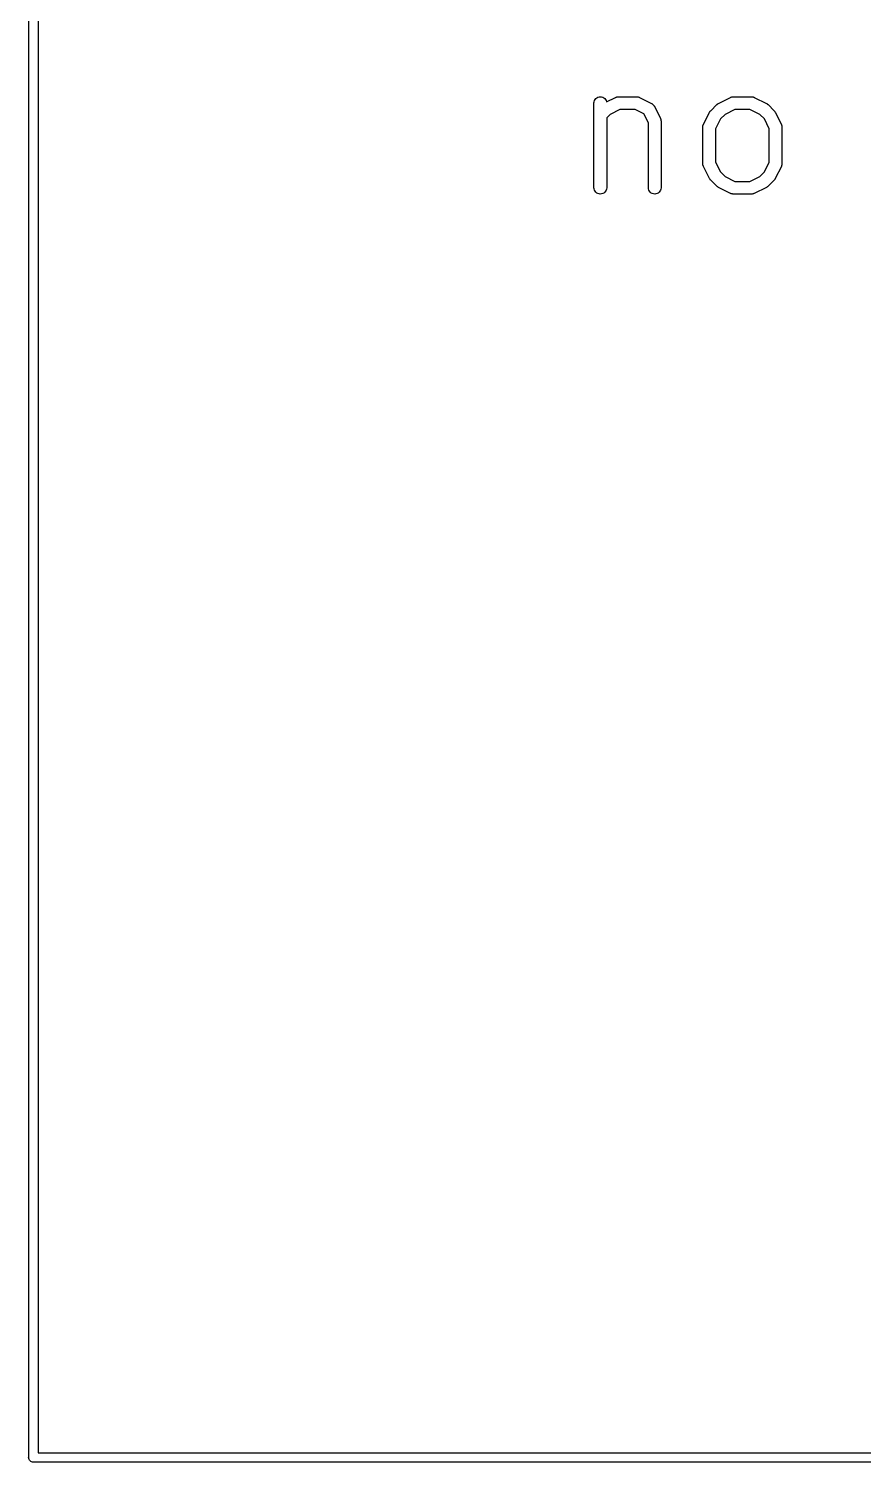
# Model space of a CAD drawing. Extents: x 1 to 169, y -122 to 5.
# Drawn here: x 99.92 to 113.07, y -40.08 to -17.5 of the extents above; entities that cross this region are included whole.
import ezdxf

# ---------------------------------------------------------------- set-up
doc = ezdxf.new("R2010")
doc.units = 0
doc.header["$MEASUREMENT"] = 0
doc.layers.add('BLACK', color=7, linetype='CONTINUOUS')

msp = doc.modelspace()

# ---------------------------------------------------------------- linework, layer by layer
at = {"layer": 'BLACK', "linetype": 'CONTINUOUS'}
for p, q in [((99.925, -39.9963), (99.925, 4.99632)), ((100.075, 4.925), (100.075, -39.925)), ((108.829, -18.67), (108.831, -18.6506)), ((108.829, -18.6714), (108.829, -18.67)), ((108.829, -20.0048), (108.829, -18.6714)), ((108.831, -18.6506), (108.837, -18.632)), ((108.837, -18.632), (108.846, -18.6149)), ((108.846, -18.6149), (108.859, -18.6)), ((108.859, -18.6), (108.874, -18.5878)), ((108.874, -18.5878), (108.891, -18.5787)), ((108.891, -18.5787), (108.91, -18.5732)), ((108.91, -18.5732), (108.929, -18.5714)), ((108.929, -18.5714), (108.949, -18.5735)), ((108.949, -18.5735), (108.967, -18.5792)), ((108.967, -18.5792), (108.984, -18.5885)), ((108.984, -18.5885), (109, -18.601)), ((109, -18.601), (109.012, -18.6161)), ((109.012, -18.6161), (109.021, -18.6333)), ((109.021, -18.6333), (109.027, -18.652)), ((109.027, -18.6534), (109.17, -18.582)), ((109.027, -18.652), (109.027, -18.6534)), ((109.17, -18.582), (109.171, -18.5814)), ((109.171, -18.5814), (109.174, -18.5804)), ((109.174, -18.5804), (109.176, -18.579)), ((109.176, -18.579), (109.183, -18.577)), ((109.183, -18.577), (109.189, -18.5746)), ((109.189, -18.5746), (109.192, -18.5742)), ((109.192, -18.5742), (109.195, -18.5733)), ((109.195, -18.5733), (109.202, -18.5727)), ((109.202, -18.5727), (109.208, -18.5716)), ((109.208, -18.5716), (109.211, -18.5717)), ((109.211, -18.5717), (109.214, -18.5714)), ((109.214, -18.5714), (109.5, -18.5714)), ((109.5, -18.5714), (109.501, -18.5714)), ((109.501, -18.5714), (109.504, -18.5718)), ((109.504, -18.5718), (109.507, -18.5717)), ((109.507, -18.5717), (109.514, -18.5729)), ((109.514, -18.5729), (109.521, -18.5736)), ((109.521, -18.5736), (109.524, -18.5745)), ((109.524, -18.5745), (109.526, -18.575)), ((109.526, -18.575), (109.533, -18.5774)), ((109.533, -18.5774), (109.539, -18.5795)), ((109.539, -18.5795), (109.542, -18.5809)), ((109.542, -18.5809), (109.545, -18.582)), ((109.545, -18.582), (109.735, -18.6772)), ((109.735, -18.6772), (109.736, -18.6779)), ((109.736, -18.6779), (109.738, -18.679)), ((109.738, -18.679), (109.74, -18.6799)), ((109.74, -18.6799), (109.746, -18.6843)), ((109.746, -18.6843), (109.753, -18.6885)), ((109.753, -18.6885), (109.754, -18.69)), ((109.754, -18.69), (109.756, -18.6912)), ((109.756, -18.6912), (109.761, -18.6968)), ((109.761, -18.6968), (109.767, -18.7021)), ((109.767, -18.7021), (109.768, -18.7039)), ((109.768, -18.7039), (109.77, -18.7054)), ((109.77, -18.7054), (109.774, -18.7119)), ((109.774, -18.7119), (109.778, -18.7181)), ((109.778, -18.7181), (109.779, -18.7201)), ((109.779, -18.7201), (109.78, -18.7219)), ((109.78, -18.7219), (109.875, -18.9124)), ((110.667, -18.7912), (110.763, -18.696)), ((110.763, -18.696), (110.764, -18.695)), ((110.764, -18.695), (110.768, -18.6915)), ((110.768, -18.6915), (110.772, -18.6876)), ((110.772, -18.6876), (110.776, -18.6854)), ((110.776, -18.6854), (110.779, -18.6828)), ((110.779, -18.6828), (110.784, -18.6802)), ((110.784, -18.6802), (110.789, -18.6772)), ((110.789, -18.6772), (110.979, -18.582)), ((110.979, -18.582), (110.98, -18.5814)), ((110.98, -18.5814), (110.983, -18.5804)), ((110.983, -18.5804), (110.986, -18.579)), ((110.986, -18.579), (110.992, -18.577)), ((110.992, -18.577), (110.999, -18.5746)), ((110.999, -18.5746), (111.002, -18.5742)), ((111.002, -18.5742), (111.004, -18.5733)), ((111.004, -18.5733), (111.011, -18.5727)), ((111.011, -18.5727), (111.018, -18.5716)), ((111.018, -18.5716), (111.021, -18.5717)), ((111.021, -18.5717), (111.024, -18.5714)), ((111.024, -18.5714), (111.31, -18.5714)), ((111.31, -18.5714), (111.311, -18.5714)), ((111.311, -18.5714), (111.314, -18.5718)), ((111.314, -18.5718), (111.317, -18.5717)), ((111.317, -18.5717), (111.324, -18.5729)), ((111.324, -18.5729), (111.33, -18.5736)), ((111.33, -18.5736), (111.333, -18.5745)), ((111.333, -18.5745), (111.336, -18.575)), ((111.336, -18.575), (111.342, -18.5774)), ((111.342, -18.5774), (111.349, -18.5795)), ((111.349, -18.5795), (111.351, -18.5809)), ((111.351, -18.5809), (111.354, -18.582)), ((111.354, -18.582), (111.545, -18.6772)), ((111.545, -18.6772), (111.546, -18.6779)), ((111.546, -18.6779), (111.551, -18.6809)), ((111.551, -18.6809), (111.556, -18.6836)), ((111.556, -18.6836), (111.559, -18.6862)), ((111.559, -18.6862), (111.562, -18.6885)), ((111.562, -18.6885), (111.566, -18.6924)), ((111.566, -18.6924), (111.571, -18.696)), ((111.571, -18.696), (111.666, -18.7912)), ((109.083, -18.8489), (109.029, -18.9033)), ((109.029, -18.9033), (109.029, -20.0048)), ((109.238, -18.7714), (109.083, -18.8489)), ((109.476, -18.7714), (109.238, -18.7714)), ((109.616, -18.8412), (109.476, -18.7714)), ((109.686, -18.9808), (109.616, -18.8412)), ((109.875, -18.9124), (109.876, -18.9137)), ((109.876, -18.9137), (109.877, -18.9164)), ((109.877, -18.9164), (109.878, -18.919)), ((109.878, -18.919), (109.88, -18.9256)), ((109.88, -18.9256), (109.883, -18.932)), ((109.883, -18.932), (109.883, -18.9349)), ((109.883, -18.9349), (109.884, -18.9377)), ((109.884, -18.9377), (109.884, -18.9445)), ((109.884, -18.9445), (109.886, -18.9513)), ((109.886, -18.9513), (109.885, -18.9542)), ((109.885, -18.9542), (109.886, -18.9571)), ((109.886, -18.9571), (109.886, -20.0048)), ((110.553, -19.0077), (110.649, -18.8172)), ((110.649, -18.8159), (110.652, -18.8112)), ((110.649, -18.8172), (110.649, -18.8159)), ((110.652, -18.8112), (110.655, -18.8063)), ((110.655, -18.8063), (110.658, -18.8031)), ((110.658, -18.8031), (110.66, -18.7996)), ((110.66, -18.7996), (110.664, -18.7955)), ((110.664, -18.7955), (110.667, -18.7912)), ((110.82, -18.9211), (110.743, -19.076)), ((110.893, -18.8489), (110.82, -18.9211)), ((111.047, -18.7714), (110.893, -18.8489)), ((111.286, -18.7714), (111.047, -18.7714)), ((111.441, -18.8489), (111.286, -18.7714)), ((111.513, -18.9211), (111.441, -18.8489)), ((111.59, -19.076), (111.513, -18.9211)), ((111.666, -18.7912), (111.667, -18.7922)), ((111.667, -18.7922), (111.67, -18.7966)), ((111.67, -18.7966), (111.674, -18.8007)), ((111.674, -18.8007), (111.677, -18.8042)), ((111.677, -18.8042), (111.679, -18.8074)), ((111.679, -18.8074), (111.682, -18.8124)), ((111.682, -18.8124), (111.685, -18.8172)), ((111.685, -18.8172), (111.78, -19.0077)), ((109.686, -20.0048), (109.686, -18.9808)), ((110.543, -19.0451), (110.544, -19.0384)), ((110.543, -19.0481), (110.543, -19.0451)), ((110.543, -19.051), (110.543, -19.0481)), ((110.543, -19.0524), (110.543, -19.051)), ((110.543, -19.6238), (110.543, -19.0524)), ((110.544, -19.0384), (110.545, -19.0316)), ((110.545, -19.0316), (110.546, -19.0288)), ((110.546, -19.0259), (110.549, -19.0195)), ((110.546, -19.0288), (110.546, -19.0259)), ((110.549, -19.0195), (110.551, -19.013)), ((110.551, -19.013), (110.552, -19.0104)), ((110.552, -19.0104), (110.553, -19.0077)), ((110.743, -19.076), (110.743, -19.6002)), ((111.59, -19.6002), (111.59, -19.076)), ((111.78, -19.0077), (111.781, -19.0089)), ((111.781, -19.0089), (111.782, -19.0117)), ((111.782, -19.0117), (111.783, -19.0143)), ((111.783, -19.0143), (111.785, -19.0208)), ((111.785, -19.0208), (111.787, -19.0272)), ((111.787, -19.0272), (111.788, -19.0301)), ((111.788, -19.0301), (111.789, -19.033)), ((111.789, -19.033), (111.789, -19.0398)), ((111.789, -19.0398), (111.79, -19.0465)), ((111.79, -19.0465), (111.79, -19.0495)), ((111.79, -19.0495), (111.79, -19.0524)), ((111.79, -19.0524), (111.79, -19.6238)), ((110.543, -19.6267), (110.543, -19.6238)), ((110.543, -19.6297), (110.543, -19.6267)), ((110.544, -19.6364), (110.543, -19.6297)), ((110.545, -19.6432), (110.544, -19.6364)), ((110.743, -19.6002), (110.82, -19.755)), ((111.513, -19.755), (111.59, -19.6002)), ((111.789, -19.6378), (111.788, -19.6446)), ((111.79, -19.6311), (111.789, -19.6378)), ((111.79, -19.6238), (111.79, -19.6252)), ((111.79, -19.6252), (111.79, -19.6281)), ((111.79, -19.6281), (111.79, -19.6311)), ((110.546, -19.6461), (110.545, -19.6432)), ((110.546, -19.649), (110.546, -19.6461)), ((110.548, -19.6554), (110.546, -19.649)), ((110.55, -19.6619), (110.548, -19.6554)), ((110.552, -19.6645), (110.55, -19.6619)), ((110.553, -19.6673), (110.552, -19.6645)), ((110.553, -19.6685), (110.553, -19.6673)), ((110.649, -19.859), (110.553, -19.6685)), ((110.652, -19.8638), (110.649, -19.859)), ((110.654, -19.8687), (110.652, -19.8638)), ((110.82, -19.755), (110.893, -19.8273)), ((110.893, -19.8273), (111.047, -19.9048)), ((111.286, -19.9048), (111.441, -19.8273)), ((111.441, -19.8273), (111.513, -19.755)), ((111.681, -19.865), (111.678, -19.8699)), ((111.684, -19.8603), (111.681, -19.865)), ((111.685, -19.859), (111.684, -19.8603)), ((111.78, -19.6685), (111.685, -19.859)), ((111.781, -19.6658), (111.78, -19.6685)), ((111.782, -19.6632), (111.781, -19.6658)), ((111.784, -19.6567), (111.782, -19.6632)), ((111.787, -19.6503), (111.784, -19.6567)), ((111.788, -19.6446), (111.787, -19.6474)), ((111.787, -19.6474), (111.787, -19.6503)), ((108.83, -20.0242), (108.829, -20.0048)), ((108.836, -20.0429), (108.83, -20.0242)), ((108.845, -20.0601), (108.836, -20.0429)), ((108.858, -20.0752), (108.845, -20.0601)), ((108.873, -20.0877), (108.858, -20.0752)), ((108.89, -20.0969), (108.873, -20.0877)), ((108.983, -20.0884), (108.966, -20.0975)), ((108.999, -20.0762), (108.983, -20.0884)), ((109.011, -20.0613), (108.999, -20.0762)), ((109.02, -20.0442), (109.011, -20.0613)), ((109.026, -20.0256), (109.02, -20.0442)), ((109.029, -20.0062), (109.026, -20.0256)), ((109.029, -20.0048), (109.029, -20.0062)), ((109.688, -20.0242), (109.686, -20.0048)), ((109.693, -20.0429), (109.688, -20.0242)), ((109.702, -20.0601), (109.693, -20.0429)), ((109.715, -20.0752), (109.702, -20.0601)), ((109.73, -20.0877), (109.715, -20.0752)), ((109.747, -20.0969), (109.73, -20.0877)), ((109.84, -20.0884), (109.823, -20.0975)), ((109.856, -20.0762), (109.84, -20.0884)), ((109.868, -20.0613), (109.856, -20.0762)), ((109.878, -20.0442), (109.868, -20.0613)), ((109.884, -20.0256), (109.878, -20.0442)), ((109.886, -20.0062), (109.884, -20.0256)), ((109.886, -20.0048), (109.886, -20.0062)), ((110.657, -19.872), (110.654, -19.8687)), ((110.659, -19.8755), (110.657, -19.872)), ((110.663, -19.8796), (110.659, -19.8755)), ((110.666, -19.884), (110.663, -19.8796)), ((110.667, -19.885), (110.666, -19.884)), ((110.763, -19.9802), (110.667, -19.885)), ((110.767, -19.9838), (110.763, -19.9802)), ((110.771, -19.9877), (110.767, -19.9838)), ((110.774, -19.99), (110.771, -19.9877)), ((110.778, -19.9926), (110.774, -19.99)), ((110.783, -19.9953), (110.778, -19.9926)), ((110.787, -19.9983), (110.783, -19.9953)), ((110.789, -19.999), (110.787, -19.9983)), ((110.979, -20.0942), (110.789, -19.999)), ((111.047, -19.9048), (111.286, -19.9048)), ((111.545, -19.999), (111.354, -20.0942)), ((111.549, -19.996), (111.545, -19.999)), ((111.554, -19.9934), (111.549, -19.996)), ((111.558, -19.9908), (111.554, -19.9934)), ((111.561, -19.9886), (111.558, -19.9908)), ((111.565, -19.9847), (111.561, -19.9886)), ((111.57, -19.9812), (111.565, -19.9847)), ((111.571, -19.9802), (111.57, -19.9812)), ((111.666, -19.885), (111.571, -19.9802)), ((111.67, -19.8806), (111.666, -19.885)), ((111.673, -19.8766), (111.67, -19.8806)), ((111.676, -19.8731), (111.673, -19.8766)), ((111.678, -19.8699), (111.676, -19.8731)), ((108.908, -20.1027), (108.89, -20.0969)), ((108.928, -20.1048), (108.908, -20.1027)), ((108.947, -20.103), (108.928, -20.1048)), ((108.966, -20.0975), (108.947, -20.103)), ((109.766, -20.1027), (109.747, -20.0969)), ((109.785, -20.1048), (109.766, -20.1027)), ((109.804, -20.103), (109.785, -20.1048)), ((109.823, -20.0975), (109.804, -20.103)), ((110.982, -20.0953), (110.979, -20.0942)), ((110.984, -20.0967), (110.982, -20.0953)), ((110.991, -20.0987), (110.984, -20.0967)), ((110.997, -20.1012), (110.991, -20.0987)), ((111, -20.1017), (110.997, -20.1012)), ((111.003, -20.1026), (111, -20.1017)), ((111.01, -20.1033), (111.003, -20.1026)), ((111.017, -20.1045), (111.01, -20.1033)), ((111.019, -20.1044), (111.017, -20.1045)), ((111.022, -20.1048), (111.019, -20.1044)), ((111.024, -20.1048), (111.022, -20.1048)), ((111.31, -20.1048), (111.024, -20.1048)), ((111.312, -20.1045), (111.31, -20.1048)), ((111.315, -20.1046), (111.312, -20.1045)), ((111.322, -20.1035), (111.315, -20.1046)), ((111.329, -20.1029), (111.322, -20.1035)), ((111.332, -20.102), (111.329, -20.1029)), ((111.335, -20.1015), (111.332, -20.102)), ((111.341, -20.0992), (111.335, -20.1015)), ((111.348, -20.0972), (111.341, -20.0992)), ((111.35, -20.0958), (111.348, -20.0972)), ((111.353, -20.0948), (111.35, -20.0958)), ((111.354, -20.0942), (111.353, -20.0948)), ((100.075, -39.925), (134.925, -39.925)), ((99.9246, -40), (99.925, -39.9963)), ((99.9261, -40.0147), (99.9246, -40)), ((99.9304, -40.0288), (99.9261, -40.0147)), ((99.9373, -40.0419), (99.9304, -40.0288)), ((99.9467, -40.0533), (99.9373, -40.0419)), ((99.9581, -40.0627), (99.9467, -40.0533)), ((99.9712, -40.0696), (99.9581, -40.0627)), ((99.9853, -40.0739), (99.9712, -40.0696)), ((99.9963, -40.075), (99.9853, -40.0739)), ((100, -40.0754), (99.9963, -40.075)), ((100.004, -40.075), (100, -40.0754)), ((134.996, -40.075), (100.004, -40.075))]:
    msp.add_line(p, q, dxfattribs=at)

doc.saveas('drawing.dxf')
